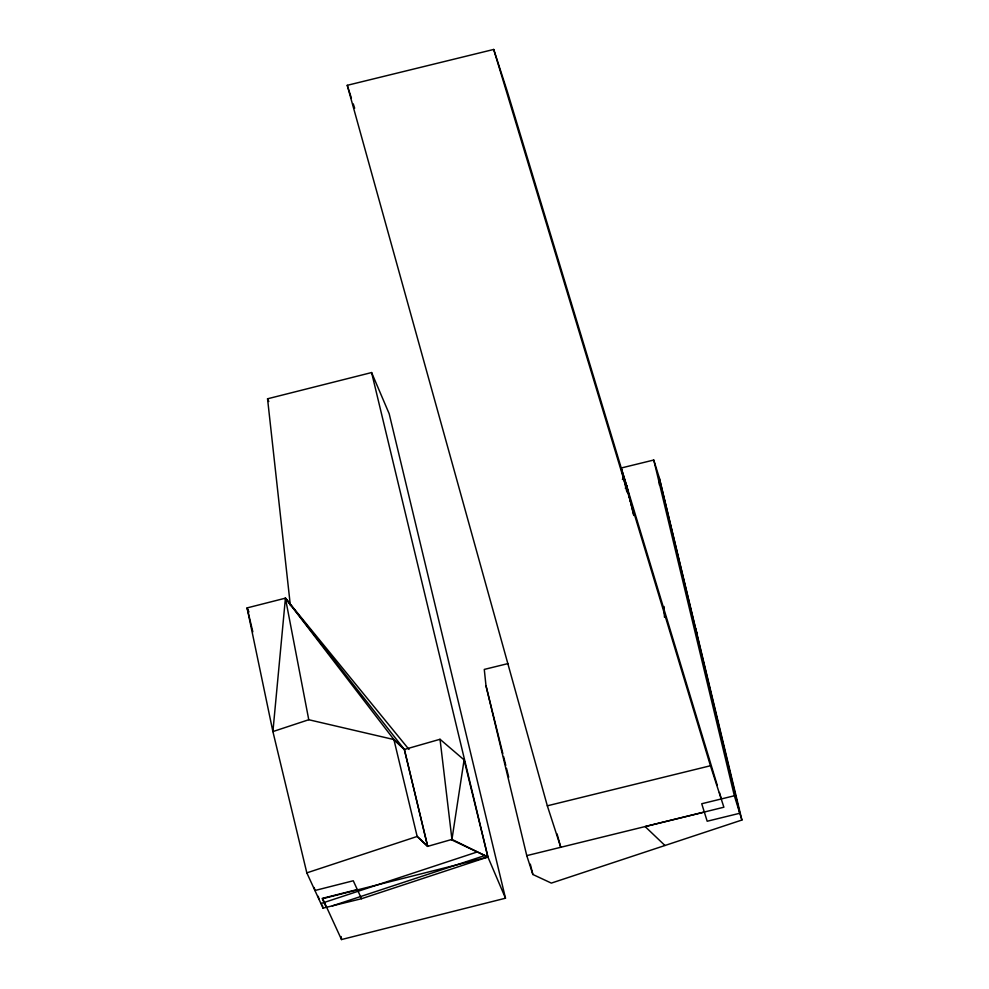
<?xml version="1.0" encoding="UTF-8"?>
<svg xmlns="http://www.w3.org/2000/svg" width="989" height="989" viewBox="0 0 989 989"><rect width="100%" height="100%" fill="white"/><g stroke="black" fill="none" stroke-linecap="round" stroke-linejoin="round"><path stroke-width="1.48" d="M417.346 836.546L427.668 846.374L404.402 749.477L285.425 598.172L272.902 731.576L308.766 719.732L393.906 739.562L404.402 749.477L440.031 739.278L464.101 759.886L451.948 839.414L427.668 846.374L417.16 836.459L393.906 739.562L285.425 598.172L247.089 607.914L272.902 731.576L306.825 872.867L323.032 908.137L361.517 898.717L487.911 857.006L505.49 898.21L341.502 939.55L322.698 898.655L487.911 857.006L371.604 372.556L267.549 398.79L290.37 605.577M625.332 488.319L626.581 485.512L621.129 468.02L653.754 460.033L659.206 477.526L741.911 820.029L551.33 883.103L532.873 874.486L526.766 855.633L485.995 685.785L484.276 669.417L508.123 663.557M622.415 479.48L623.849 476.772M306.825 872.867L417.16 836.459M320.918 903.538L477.23 851.962M332.378 905.862L484.82 855.547M357.301 889.556L322.142 898.42L326.259 907.358M557.042 833.888L560.763 847.289L547.325 805.812L347.25 85.314L493.709 49.45L507.147 90.939L717.186 785.068M547.325 805.812L710.448 765.746L723.886 807.222L526.766 855.633M741.911 820.029L734.357 795.762L701.733 803.748L707.184 821.241L739.809 813.255L659.206 477.526L659.49 485.203M704.329 812.08L645.112 826.569L664.967 845.496M451.169 839.636L487.911 857.006L464.101 759.886M487.911 857.006L451.948 839.414L440.031 739.278M393.906 739.562L404.328 749.501L427.668 846.374M408.989 749.439L285.425 598.172L308.766 719.732M267.549 398.79L268.81 401.509M286.686 600.929L285.425 598.172L286.142 601.151M248.956 611.981L247.089 607.914L252.825 631.835M361.517 898.717L353.271 880.766L314.935 890.508L314.218 887.516M371.604 372.556L389.184 413.761L505.49 898.21M347.25 85.314L351.416 98.183M353.271 103.907L354.668 108.197M695.218 627.545L697.332 634.32M719.423 792.461L721.204 798.37M493.709 49.45L710.448 765.746M485.995 685.785L491.854 709.373M492.213 710.844L502.832 753.606M503.574 756.548L505.775 765.399M506.504 768.342L508.705 777.193M530.314 864.163L532.873 874.486M633.85 515.294L626.581 485.512L633.776 515.492M653.754 460.033L734.357 795.762M621.129 468.02L626.89 492.003M322.315 905.158L323.032 908.137M318.285 896.318L318.99 899.322M341.18 936.571L341.502 939.55M664.052 606.48L664.46 617.223"/></g></svg>
